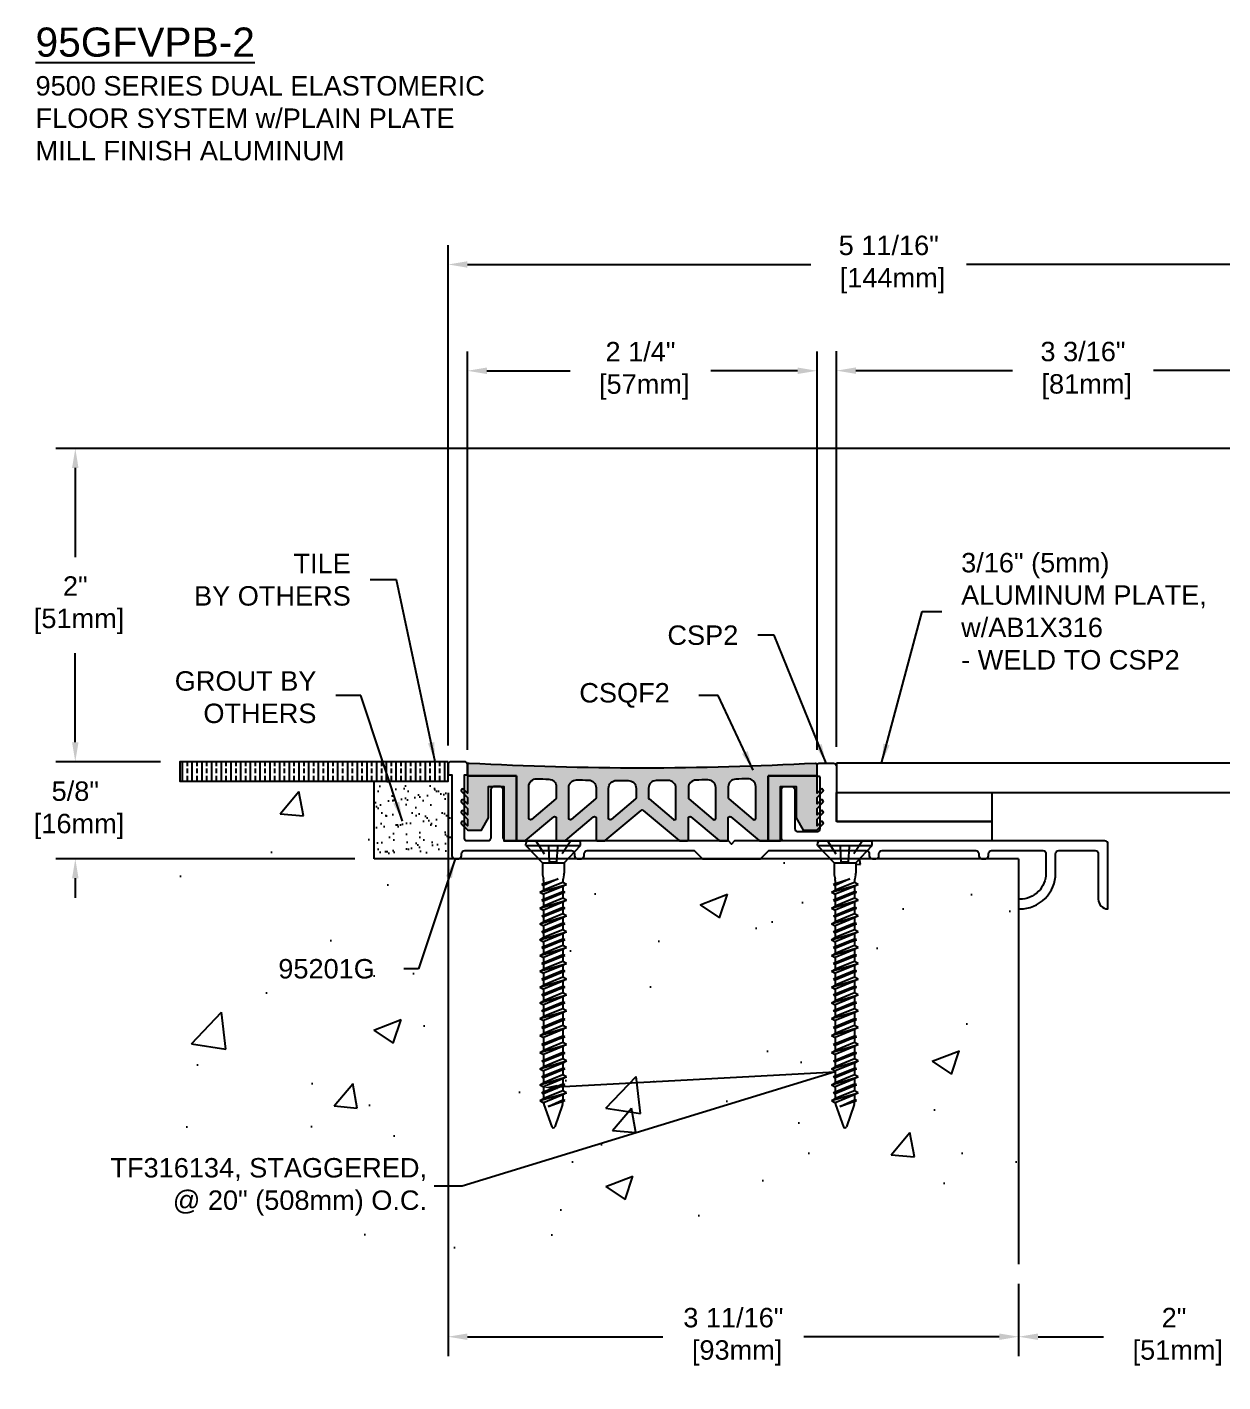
# Model space of a CAD drawing. Header units: inches. Extents: x -0.4 to 34.2, y -2.1 to 6.6.
# Drawn here: x -0.39 to 7.31, y -2.09 to 6.63 of the extents above; entities that cross this region are included whole.
import ezdxf
from ezdxf import colors
from ezdxf.entities.mleader import LeaderData, LeaderLine
from ezdxf.math import Vec2, Vec3

# ---------------------------------------------------------------- set-up
doc = ezdxf.new("R2010")
doc.units = ezdxf.units.IN
doc.header["$MEASUREMENT"] = 0
doc.linetypes.add('DASHED', pattern=[0.75, 0.5, -0.25])
for name, color, linetype in [('anchors', 4, 'Continuous'), ('conditions', 1, 'Continuous'), ('dimensions', 3, 'Continuous'), ('FILLER', 2, 'Continuous'), ('METALS', 7, 'Continuous'), ('text', 2, 'Continuous')]:
    doc.layers.add(name, color=color, linetype=linetype)
doc.styles.add('ARIAL', font='arial.ttf')
doc.dimstyles.new('Arial', dxfattribs={"dimtxt": 0.125, "dimasz": 0.125, "dimexe": 0.125, "dimexo": 0.125, "dimgap": 0.125, "dimtad": 0, "dimtih": 1, "dimtoh": 1, "dimdec": 4, "dimzin": 3, "dimdsep": 46, "dimlunit": 4, "dimtxsty": 'ARIAL', "dimcen": 0.09, "dimadec": 0, "dimazin": 0, "dimtfac": 1, "dimtdec": 4, "dimtofl": 0, "dimtmove": 0, "dimatfit": 3, "dimfxl": 0, "dimfrac": 2, "dimtolj": 1, "dimtzin": 0, "dimarcsym": 0})

# ---------------------------------------------------------------- blocks, each defined once
blk = doc.blocks.new('*D0')
at = {"layer": 'DEFPOINTS', "color": 0}
for p in [(7.9938, 4.4193), (7.9938, 3.9278), (4.8216, 1.8728)]:
    blk.add_point(p, dxfattribs=at)
at = {"layer": 'dimensions', "color": 0, "lineweight": -2}
for p, q in [((4.8216, 1.9978), (4.8216, 4.5443)), ((7.9938, 4.0528), (7.9938, 4.5443)), ((4.9466, 4.4193), (5.9547, 4.4193)), ((7.8688, 4.4193), (6.8607, 4.4193))]:
    blk.add_line(p, q, dxfattribs=at)
at = {"layer": 'dimensions', "color": 0}
for points in [[(4.9466, 4.4402), (4.9466, 4.3985), (4.8216, 4.4193)], [(7.8688, 4.4402), (7.8688, 4.3985), (7.9938, 4.4193)]]:
    blk.add_solid(points, dxfattribs=at)
at = {"layer": 'dimensions', "color": 0, "insert": (6.4077, 4.4193), "char_height": 0.125, "attachment_point": 5, "style": 'ARIAL'}
blk.add_mtext('\\A1;3 3/16"\\P [81mm]', dxfattribs=at)
blk = doc.blocks.new('*D1')
at = {"layer": 'DEFPOINTS', "color": 0}
for p in [(2.3213, 1.8278), (5.9938, -1.3308), (5.9938, -1.7971)]:
    blk.add_point(p, dxfattribs=at)
at = {"layer": 'dimensions', "color": 0, "lineweight": -2}
for p, q in [((2.3213, 1.7028), (2.3213, -1.9221)), ((5.9938, -1.4558), (5.9938, -1.9221)), ((2.4463, -1.7971), (3.7045, -1.7971)), ((5.8688, -1.7971), (4.6106, -1.7971))]:
    blk.add_line(p, q, dxfattribs=at)
at = {"layer": 'dimensions', "color": 0}
for points in [[(2.4463, -1.7762), (2.4463, -1.8179), (2.3213, -1.7971)], [(5.8688, -1.7762), (5.8688, -1.8179), (5.9938, -1.7971)]]:
    blk.add_solid(points, dxfattribs=at)
at = {"layer": 'dimensions', "color": 0, "insert": (4.1576, -1.7971), "char_height": 0.125, "attachment_point": 5, "style": 'ARIAL'}
blk.add_mtext('\\A1;3 11/16"\\P [93mm]', dxfattribs=at)
blk = doc.blocks.new('*D2')
at = {"layer": 'DEFPOINTS', "color": 0}
for p in [(5.9938, -1.3308), (7.9938, -1.3308), (7.9938, -1.7971)]:
    blk.add_point(p, dxfattribs=at)
at = {"layer": 'dimensions', "color": 0, "lineweight": -2}
for p, q in [((5.9938, -1.4558), (5.9938, -1.9221)), ((7.9938, -1.4558), (7.9938, -1.9221)), ((6.1188, -1.7971), (6.5408, -1.7971)), ((7.8688, -1.7971), (7.4468, -1.7971))]:
    blk.add_line(p, q, dxfattribs=at)
at = {"layer": 'dimensions', "color": 0}
for points in [[(6.1188, -1.7762), (6.1188, -1.8179), (5.9938, -1.7971)], [(7.8688, -1.7762), (7.8688, -1.8179), (7.9938, -1.7971)]]:
    blk.add_solid(points, dxfattribs=at)
at = {"layer": 'dimensions', "color": 0, "insert": (6.9938, -1.7971), "char_height": 0.125, "attachment_point": 5, "style": 'ARIAL'}
blk.add_mtext('\\A1;2"\\P [51mm]', dxfattribs=at)
blk = doc.blocks.new('*D9')
at = {"layer": 'DEFPOINTS', "color": 0}
for p in [(-0.0777, 1.9028), (0.5947, 1.9028), (1.8462, 1.2778)]:
    blk.add_point(p, dxfattribs=at)
at = {"layer": 'dimensions', "color": 0, "lineweight": -2}
for p, q in [((-0.0777, 2.0278), (-0.0777, 2.1528)), ((0.4697, 1.9028), (-0.2027, 1.9028)), ((1.7212, 1.2778), (-0.2027, 1.2778)), ((-0.0777, 1.1528), (-0.0777, 1.0278))]:
    blk.add_line(p, q, dxfattribs=at)
at = {"layer": 'dimensions', "color": 0}
for points in [[(-0.0986, 2.0278), (-0.0569, 2.0278), (-0.0777, 1.9028)], [(-0.0986, 1.1528), (-0.0569, 1.1528), (-0.0777, 1.2778)]]:
    blk.add_solid(points, dxfattribs=at)
at = {"layer": 'dimensions', "color": 0, "insert": (-0.0777, 1.5903), "char_height": 0.125, "attachment_point": 5, "style": 'ARIAL'}
blk.add_mtext('\\A1;5/8"\\P [16mm]', dxfattribs=at)
blk = doc.blocks.new('*D11')
at = {"layer": 'DEFPOINTS', "color": 0}
for p in [(7.9938, 3.9178), (-0.0777, 1.9028), (0.5947, 1.9028)]:
    blk.add_point(p, dxfattribs=at)
at = {"layer": 'dimensions', "color": 0, "lineweight": -2}
for p, q in [((7.8688, 3.9178), (-0.2027, 3.9178)), ((-0.0777, 3.7928), (-0.0777, 3.2199)), ((-0.0777, 2.0278), (-0.0777, 2.6008)), ((0.4697, 1.9028), (-0.2027, 1.9028))]:
    blk.add_line(p, q, dxfattribs=at)
at = {"layer": 'dimensions', "color": 0}
for points in [[(-0.0986, 3.7928), (-0.0569, 3.7928), (-0.0777, 3.9178)], [(-0.0986, 2.0278), (-0.0569, 2.0278), (-0.0777, 1.9028)]]:
    blk.add_solid(points, dxfattribs=at)
at = {"layer": 'dimensions', "color": 0, "insert": (-0.0777, 2.9103), "char_height": 0.125, "attachment_point": 5, "style": 'ARIAL'}
blk.add_mtext('\\A1;2"\\P [51mm]', dxfattribs=at)
blk = doc.blocks.new('csp2')
blk.add_lwpolyline([(0, 0.33, -0.414214), (0.02, 0.35), (0.0665, 0.35, -0.414214), (0.0865, 0.33), (0.0865, 0.08, 0.414214), (0.1065, 0.06), (0.23, 0.06, 0.414214), (0.25, 0.08), (0.25, 0.405, 0.414214), (0.24, 0.415, -0.414214), (0.23, 0.425), (0.23, 0.49, -0.414214), (0.24, 0.5), (0.335, 0.5, -0.414214), (0.355, 0.48), (0.355, 0.135, 0.414214), (0.365, 0.125), (1.3552, 0.125), (1.3552, 0), (0.335, 0), (0.02, 0, -0.414214), (0, 0.02)], format="xyb", close=True)
blk = doc.blocks.new('1inchShim')
blk.add_lwpolyline([(46.4521, 33.613), (47.4521, 33.613), (47.4521, 33.4255), (46.4521, 33.4255), (46.4521, 33.613)])
blk = doc.blocks.new('A$C63CB1885')
for p, q in [((-0.1762, 0), (-0.1747, 0.0182)), ((-0.1762, 0), (0.1762, 0)), ((-0.1762, 0), (-0.0698, -0.1125)), ((-0.1634, 0.0285), (0.1634, 0.0285)), ((0.0698, -0.1125), (0.1762, 0)), ((0.1762, 0), (0.1747, 0.0182)), ((-0.0698, -0.1125), (0.0698, -0.1125)), ((-0.0698, -0.1125), (-0.0698, -0.1796)), ((0.0698, -0.1125), (0.0698, -0.1796)), ((-0.0863, -0.3019), (0.0862, -0.2511)), ((-0.0737, -0.2511), (0.0321, -0.2146)), ((-0.0737, -0.2511), (-0.0622, -0.2449)), ((-0.0737, -0.2511), (-0.0622, -0.2573)), ((-0.0687, -0.1892), (-0.0633, -0.2152)), ((-0.0623, -0.2248), (-0.0622, -0.2449)), ((-0.0622, -0.2449), (0.0321, -0.2146)), ((0.0321, -0.2146), (-0.0622, -0.2573)), ((0.0622, -0.2382), (-0.0622, -0.289)), ((-0.0622, -0.2573), (-0.0622, -0.289)), ((0.0622, -0.2248), (0.0622, -0.2382)), ((0.0862, -0.2511), (0.0622, -0.264)), ((0.0862, -0.2511), (0.0622, -0.2382)), ((0.0687, -0.1892), (0.0633, -0.2152)), ((-0.0863, -0.3019), (-0.0622, -0.289)), ((-0.0863, -0.3019), (-0.0622, -0.3148)), ((-0.0737, -0.3527), (0.0737, -0.3019)), ((-0.0737, -0.3527), (-0.0622, -0.3465)), ((0.0622, -0.264), (-0.0622, -0.3148)), ((-0.0622, -0.3465), (0.0622, -0.2957)), ((0.0622, -0.308), (-0.0622, -0.3588)), ((-0.0622, -0.3148), (-0.0622, -0.3465)), ((0.0622, -0.3397), (-0.0622, -0.3905)), ((0.0622, -0.264), (0.0622, -0.2957)), ((0.0737, -0.3019), (0.0622, -0.2957)), ((0.0737, -0.3019), (0.0622, -0.308)), ((0.0622, -0.308), (0.0622, -0.3397)), ((0.0862, -0.3527), (0.0622, -0.3397)), ((-0.0863, -0.4034), (0.0862, -0.3527)), ((-0.0863, -0.4034), (-0.0622, -0.3905)), ((-0.0863, -0.4034), (-0.0622, -0.4164)), ((-0.0737, -0.3527), (-0.0622, -0.3588)), ((-0.0737, -0.4542), (0.0737, -0.4034)), ((-0.0622, -0.3588), (-0.0622, -0.3905)), ((0.0622, -0.3656), (-0.0622, -0.4164)), ((-0.0622, -0.4481), (0.0622, -0.3973)), ((0.0622, -0.4096), (-0.0622, -0.4604)), ((-0.0622, -0.4164), (-0.0622, -0.4481)), ((0.0862, -0.3527), (0.0622, -0.3656)), ((0.0622, -0.3656), (0.0622, -0.3973)), ((0.0737, -0.4034), (0.0622, -0.3973)), ((0.0737, -0.4034), (0.0622, -0.4096)), ((0.0622, -0.4096), (0.0622, -0.4413)), ((-0.0863, -0.505), (0.0862, -0.4542)), ((-0.0863, -0.505), (-0.0622, -0.4921)), ((-0.0863, -0.505), (-0.0622, -0.5179)), ((-0.0737, -0.4542), (-0.0622, -0.4481)), ((-0.0737, -0.4542), (-0.0622, -0.4604)), ((-0.0737, -0.5558), (0.0737, -0.505)), ((0.0622, -0.4413), (-0.0622, -0.4921)), ((-0.0622, -0.4604), (-0.0622, -0.4921)), ((0.0622, -0.4671), (-0.0622, -0.5179)), ((-0.0622, -0.5496), (0.0622, -0.4988)), ((0.0622, -0.5112), (-0.0622, -0.5619)), ((-0.0622, -0.5179), (-0.0622, -0.5496)), ((0.0862, -0.4542), (0.0622, -0.4671)), ((0.0622, -0.4671), (0.0622, -0.4988)), ((0.0737, -0.505), (0.0622, -0.4988)), ((0.0737, -0.505), (0.0622, -0.5112)), ((0.0622, -0.5112), (0.0622, -0.5429)), ((0.0862, -0.4542), (0.0622, -0.4413)), ((-0.0863, -0.6066), (0.0862, -0.5558)), ((-0.0863, -0.6066), (-0.0622, -0.5936)), ((-0.0863, -0.6066), (-0.0622, -0.6195)), ((-0.0737, -0.5558), (-0.0622, -0.5496)), ((-0.0737, -0.5558), (-0.0622, -0.5619)), ((-0.0737, -0.6573), (0.0737, -0.6066)), ((0.0622, -0.5429), (-0.0622, -0.5936)), ((-0.0622, -0.5619), (-0.0622, -0.5936)), ((0.0622, -0.5687), (-0.0622, -0.6195)), ((-0.0622, -0.6512), (0.0622, -0.6004)), ((0.0862, -0.5558), (0.0622, -0.5687)), ((0.0622, -0.5687), (0.0622, -0.6004)), ((0.0737, -0.6066), (0.0622, -0.6004)), ((0.0737, -0.6066), (0.0622, -0.6127)), ((0.0862, -0.5558), (0.0622, -0.5429)), ((-0.0863, -0.7081), (0.0862, -0.6573)), ((-0.0863, -0.7081), (-0.0622, -0.6952)), ((-0.0737, -0.6573), (-0.0622, -0.6512)), ((-0.0737, -0.6573), (-0.0622, -0.6635)), ((0.0622, -0.6127), (-0.0622, -0.6635)), ((-0.0622, -0.6195), (-0.0622, -0.6512)), ((0.0622, -0.6444), (-0.0622, -0.6952)), ((-0.0622, -0.6635), (-0.0622, -0.6952)), ((0.0622, -0.6703), (-0.0622, -0.721)), ((0.0622, -0.6127), (0.0622, -0.6444)), ((0.0862, -0.6573), (0.0622, -0.6703)), ((0.0622, -0.6703), (0.0622, -0.702)), ((0.0862, -0.6573), (0.0622, -0.6444)), ((-0.0863, -0.7081), (-0.0622, -0.721)), ((-0.0863, -0.8097), (0.0862, -0.7589)), ((-0.0737, -0.7589), (0.0737, -0.7081)), ((-0.0737, -0.7589), (-0.0622, -0.7527)), ((-0.0737, -0.7589), (-0.0622, -0.7651)), ((-0.0622, -0.7527), (0.0622, -0.702)), ((0.0622, -0.7143), (-0.0622, -0.7651)), ((-0.0622, -0.721), (-0.0622, -0.7527)), ((0.0622, -0.746), (-0.0622, -0.7968)), ((-0.0622, -0.7651), (-0.0622, -0.7967)), ((0.0622, -0.7718), (-0.0622, -0.8226)), ((0.0737, -0.7081), (0.0622, -0.702)), ((0.0737, -0.7081), (0.0622, -0.7143)), ((0.0622, -0.7143), (0.0622, -0.746)), ((0.0862, -0.7589), (0.0622, -0.7718)), ((0.0622, -0.7718), (0.0622, -0.8035)), ((0.0862, -0.7589), (0.0622, -0.746)), ((-0.0863, -0.8097), (-0.0622, -0.7968)), ((-0.0863, -0.8097), (-0.0622, -0.8226)), ((-0.0863, -0.9112), (0.0862, -0.8605)), ((-0.0737, -0.8605), (0.0737, -0.8097)), ((-0.0737, -0.8605), (-0.0622, -0.8543)), ((-0.0737, -0.8605), (-0.0622, -0.8666)), ((-0.0622, -0.8543), (0.0622, -0.8035)), ((0.0622, -0.8159), (-0.0622, -0.8666)), ((-0.0622, -0.8226), (-0.0622, -0.8543)), ((0.0622, -0.8475), (-0.0622, -0.8983)), ((-0.0622, -0.8666), (-0.0622, -0.8983)), ((0.0737, -0.8097), (0.0622, -0.8035)), ((0.0737, -0.8097), (0.0622, -0.8159)), ((0.0622, -0.8159), (0.0622, -0.8475)), ((0.0862, -0.8605), (0.0622, -0.8734)), ((0.0862, -0.8605), (0.0622, -0.8475)), ((-0.0863, -0.9112), (-0.0622, -0.8983)), ((-0.0863, -0.9112), (-0.0622, -0.9242)), ((-0.0737, -0.962), (0.0737, -0.9112)), ((-0.0737, -0.962), (-0.0622, -0.9559)), ((0.0622, -0.8734), (-0.0622, -0.9242)), ((-0.0622, -0.9559), (0.0622, -0.9051)), ((0.0622, -0.9174), (-0.0622, -0.9682)), ((-0.0622, -0.9242), (-0.0622, -0.9558)), ((0.0622, -0.9491), (-0.0622, -0.9999)), ((0.0622, -0.8734), (0.0622, -0.9051)), ((0.0737, -0.9112), (0.0622, -0.9051)), ((0.0737, -0.9112), (0.0622, -0.9174)), ((0.0622, -0.9174), (0.0622, -0.9491)), ((0.0862, -0.962), (0.0622, -0.9491)), ((-0.0863, -1.0128), (0.0862, -0.962)), ((-0.0863, -1.0128), (-0.0622, -0.9999)), ((-0.0863, -1.0128), (-0.0622, -1.0257)), ((-0.0737, -0.962), (-0.0622, -0.9682)), ((-0.0737, -1.0636), (0.0737, -1.0128)), ((-0.0622, -0.9682), (-0.0622, -0.9999)), ((0.0622, -0.975), (-0.0622, -1.0257)), ((-0.0622, -1.0574), (0.0622, -1.0066)), ((0.0622, -1.019), (-0.0622, -1.0698)), ((-0.0622, -1.0257), (-0.0622, -1.0574)), ((0.0862, -0.962), (0.0622, -0.975)), ((0.0622, -0.975), (0.0622, -1.0066)), ((0.0737, -1.0128), (0.0622, -1.0066)), ((0.0737, -1.0128), (0.0622, -1.019)), ((0.0622, -1.019), (0.0622, -1.0507)), ((-0.0863, -1.1144), (0.0862, -1.0636)), ((-0.0863, -1.1144), (-0.0622, -1.1015)), ((-0.0863, -1.1144), (-0.0622, -1.1273)), ((-0.0737, -1.0636), (-0.0622, -1.0574)), ((-0.0737, -1.0636), (-0.0622, -1.0698)), ((-0.0737, -1.1715), (0.0737, -1.1207)), ((0.0622, -1.0507), (-0.0622, -1.1015)), ((-0.0622, -1.0697), (-0.0622, -1.1014)), ((0.0622, -1.0765), (-0.0622, -1.1273)), ((-0.0622, -1.1653), (0.0622, -1.1145)), ((0.0622, -1.1269), (-0.0622, -1.1776)), ((-0.0622, -1.1273), (-0.0622, -1.1653)), ((0.0862, -1.0636), (0.0622, -1.0765)), ((0.0622, -1.0765), (0.0622, -1.1145)), ((0.0737, -1.1207), (0.0622, -1.1145)), ((0.0737, -1.1207), (0.0622, -1.1269)), ((0.0622, -1.1269), (0.0622, -1.1585)), ((0.0862, -1.0636), (0.0622, -1.0507)), ((-0.0863, -1.2223), (0.0862, -1.1715)), ((-0.0863, -1.2223), (-0.0622, -1.2093)), ((-0.0737, -1.1715), (-0.0622, -1.1653)), ((-0.0737, -1.1715), (-0.0622, -1.1776)), ((0.0622, -1.1585), (-0.0622, -1.2093)), ((-0.0622, -1.1776), (-0.0622, -1.2093)), ((0.0622, -1.1844), (-0.0622, -1.2352)), ((0.0862, -1.1715), (0.0622, -1.1844)), ((0.0622, -1.1844), (0.0622, -1.2247)), ((0.0862, -1.1715), (0.0622, -1.1585)), ((-0.0863, -1.2223), (-0.0622, -1.2352)), ((-0.0863, -1.3324), (0.0862, -1.2816)), ((-0.0737, -1.2816), (0.0737, -1.2308)), ((-0.0737, -1.2816), (-0.0622, -1.2754)), ((-0.0737, -1.2816), (-0.0622, -1.2878)), ((-0.0622, -1.2754), (0.0622, -1.2247)), ((-0.0622, -1.2352), (-0.0622, -1.2754)), ((0.0622, -1.237), (-0.0622, -1.2878)), ((0.0622, -1.2687), (-0.0622, -1.3195)), ((-0.0622, -1.2877), (-0.0622, -1.3194)), ((0.0622, -1.2945), (-0.0622, -1.3453)), ((0.0737, -1.2308), (0.0622, -1.2247)), ((0.0737, -1.2308), (0.0622, -1.237)), ((0.0622, -1.237), (0.0622, -1.2687)), ((0.0862, -1.2816), (0.0622, -1.2945)), ((0.0622, -1.2945), (0.0622, -1.3303)), ((0.0862, -1.2816), (0.0622, -1.2687)), ((-0.0863, -1.3324), (-0.0622, -1.3195)), ((-0.0863, -1.3324), (-0.0622, -1.3453)), ((-0.0863, -1.438), (0.0862, -1.3872)), ((-0.0737, -1.3872), (0.0737, -1.3365)), ((-0.0737, -1.3872), (-0.0622, -1.3811)), ((-0.0737, -1.3872), (-0.0622, -1.3934)), ((-0.0622, -1.3811), (0.0622, -1.3303)), ((0.0622, -1.3426), (-0.0622, -1.3934)), ((-0.0622, -1.3453), (-0.0622, -1.381)), ((0.0622, -1.3743), (-0.0622, -1.4251)), ((-0.0622, -1.3934), (-0.0622, -1.4251)), ((0.0737, -1.3365), (0.0622, -1.3303)), ((0.0737, -1.3365), (0.0622, -1.3426)), ((0.0622, -1.3426), (0.0622, -1.3743)), ((0.0862, -1.3872), (0.0622, -1.4002)), ((0.0862, -1.3872), (0.0622, -1.3743)), ((-0.0863, -1.438), (-0.0622, -1.4251)), ((-0.0863, -1.438), (-0.0622, -1.4509)), ((-0.0737, -1.4895), (0.0737, -1.4387)), ((0.0622, -1.4002), (-0.0622, -1.4509)), ((-0.0622, -1.4833), (0.0622, -1.4326)), ((0.0622, -1.4449), (-0.0622, -1.4957)), ((-0.0622, -1.4509), (-0.0622, -1.4833)), ((0.0622, -1.4766), (-0.0622, -1.5274)), ((0.0622, -1.4002), (0.0622, -1.4326)), ((0.0737, -1.4387), (0.0622, -1.4326)), ((0.0737, -1.4387), (0.0622, -1.4449)), ((0.0622, -1.4449), (0.0622, -1.4766)), ((0.0862, -1.4895), (0.0622, -1.4766)), ((-0.0863, -1.5403), (0.0862, -1.4895)), ((-0.0863, -1.5403), (-0.0622, -1.5274)), ((-0.0863, -1.5403), (-0.0622, -1.5532)), ((-0.0737, -1.4895), (-0.0622, -1.4833)), ((-0.0737, -1.4895), (-0.0622, -1.4957)), ((-0.0737, -1.5918), (0.0737, -1.541)), ((-0.0622, -1.4956), (-0.0621, -1.5273)), ((0.0622, -1.5024), (-0.0622, -1.5532)), ((-0.0622, -1.5856), (0.0622, -1.5348)), ((0.0622, -1.5471), (-0.0622, -1.5979)), ((-0.0621, -1.5532), (-0.0621, -1.5856)), ((0.0862, -1.4895), (0.0622, -1.5024)), ((0.0622, -1.5024), (0.0622, -1.5348)), ((0.0737, -1.541), (0.0622, -1.5348)), ((0.0737, -1.541), (0.0622, -1.5471)), ((0.0622, -1.5471), (0.0622, -1.5788)), ((-0.0863, -1.6425), (0.0862, -1.5918)), ((-0.0863, -1.6425), (-0.0622, -1.6296)), ((-0.0863, -1.6425), (-0.0622, -1.6555)), ((-0.0737, -1.5918), (-0.0622, -1.5856)), ((-0.0737, -1.5918), (-0.0622, -1.5979)), ((0.0622, -1.5788), (-0.0622, -1.6296)), ((0.0622, -1.6047), (-0.0622, -1.6555)), ((-0.0621, -1.5979), (-0.0621, -1.6296)), ((-0.0335, -1.6795), (0.0622, -1.6364)), ((-0.0335, -1.6795), (0.0737, -1.6425)), ((0.0622, -1.6487), (-0.0335, -1.6795)), ((0.0862, -1.5918), (0.0622, -1.6047)), ((0.0622, -1.6047), (0.0622, -1.6522)), ((0.0737, -1.6425), (0.0622, -1.6364)), ((0.0737, -1.6425), (0.0622, -1.6487)), ((0.0862, -1.5918), (0.0622, -1.5788)), ((-0.0596, -1.6676), (-0.0096, -1.8103)), ((0.0596, -1.6676), (0.0096, -1.8103))]:
    blk.add_line(p, q)
at = {"linetype": 'DASHED', "ltscale": 0.025}
for p, q in [((-0.1125, 0.0285), (-0.024, -0.1065)), ((-0.024, -0.1065), (-0.0311, 0.0283)), ((0.024, -0.1065), (0.0311, 0.0285)), ((0.1125, 0.0285), (0.024, -0.1065)), ((-0.024, -0.1065), (0.024, -0.1065))]:
    blk.add_line(p, q, dxfattribs=at)
for centre, radius, start, end in [((-0.1634, 0.0173), 0.0112, 90, 175), ((0.1634, 0.0173), 0.0112, 5, 90), ((-0.0233, -0.1796), 0.0465, 180, 191.9357), ((-0.1088, -0.2248), 0.0465, 0, 11.9357), ((0.1087, -0.2248), 0.0465, 168.0643, 180), ((0.0233, -0.1796), 0.0465, 348.0643, 0), ((-0.0158, -1.6522), 0.0465, 183.94761, 199.30575), ((0.0158, -1.6522), 0.0465, 340.69425, 0), ((0, -1.806), 0.0106, 204.10008, 335.89992)]:
    blk.add_arc(centre, radius, start, end)
blk = doc.blocks.new('TF316134')
blk.add_blockref('A$C63CB1885', (0, -0.0285))
blk = doc.blocks.new('95201g')
blk.add_lwpolyline([(-1.7723, -0.0148), (-1.7723, -0.0018, -0.414214), (-1.7523, 0.0182), (-1.0651, 0.0182, -0.414214), (-1.0451, -0.0018), (-1.0451, -0.0148, 0.414214), (-1.0251, -0.0348), (-1.0031, -0.0348, 0.414214), (-0.9831, -0.0148), (-0.9831, -0.0018, -0.414214), (-0.9631, 0.0182), (-0.2748, 0.0182), (-0.2218, -0.0348), (0.1522, -0.0348), (0.2052, 0.0182), (0.8319, 0.0182, -0.414214), (0.8519, -0.0018), (0.8519, -0.0148, 0.414214), (0.8719, -0.0348), (0.8939, -0.0348, 0.414214), (0.9139, -0.0148), (0.9139, -0.0018, -0.414214), (0.9339, 0.0182), (1.5367, 0.0182, -0.414214), (1.5567, -0.0018), (1.5567, -0.0148, 0.414214), (1.5767, -0.0348), (1.5987, -0.0348, 0.414214), (1.6187, -0.0148), (1.6187, -0.0018, -0.414214), (1.6387, 0.0182), (1.9687, 0.0182, -0.414214), (1.9887, -0.0018), (1.9887, -0.1268, -0.414214), (1.8207, -0.2948), (1.8132, -0.2948), (1.8132, -0.3568), (1.8207, -0.3568, 0.414214), (2.0507, -0.1268), (2.0507, -0.0018, -0.414214), (2.0707, 0.0182), (2.3057, 0.0182, -0.414214), (2.3257, -0.0018), (2.3257, -0.2953, 0.414214), (2.3872, -0.3568), (2.3877, -0.3568), (2.3877, 0.0602, 0.414214), (2.3677, 0.0802), (-0.0148, 0.0802), (-0.0348, 0.0602), (-0.0548, 0.0802), (-1.4843, 0.0802, -0.414214), (-1.5043, 0.1002), (-1.5043, 0.4102, 0.414214), (-1.5243, 0.4302), (-1.5643, 0.4302, 0.414214), (-1.5843, 0.4102), (-1.5843, 0.1002, -0.414214), (-1.6043, 0.0802), (-1.7343, 0.0802, -0.414214), (-1.7543, 0.1002), (-1.7543, 0.5052), (-1.7443, 0.5052, 0.414214), (-1.7343, 0.5152), (-1.7343, 0.5702, 0.414214), (-1.7543, 0.5902), (-1.8393, 0.5902, 0.414214), (-1.8593, 0.5702), (-1.8593, 0.5152, 0.414214), (-1.8493, 0.5052), (-1.8343, 0.5052), (-1.8343, -0.0148, 0.414214), (-1.8143, -0.0348), (-1.7923, -0.0348, 0.414214)], format="xyb", close=True)
blk = doc.blocks.new('aluminum plate')
at = {"layer": 'METALS'}
blk.add_lwpolyline([(0, 0.1925), (0, 0.005), (2.9722, 0.005), (2.9722, 0.1925)], close=True, dxfattribs=at)
at = {"style": 'ARIAL', "flags": 3}
blk.add_attdef('3/16"ALUMINUMPLATE', (-0.0013, 0.6237), '', height=0.2734, dxfattribs=at)
blk = doc.blocks.new('*D14')
at = {"layer": 'DEFPOINTS', "color": 0}
for p in [(7.9938, 5.1024), (7.9938, 4.8709), (2.3213, 1.8828)]:
    blk.add_point(p, dxfattribs=at)
at = {"layer": 'dimensions', "color": 0, "lineweight": -2}
for p, q in [((2.3213, 2.0078), (2.3213, 5.2274)), ((7.9938, 4.9959), (7.9938, 5.2274)), ((2.4463, 5.1024), (4.656, 5.1024)), ((7.8688, 5.1024), (5.6591, 5.1024))]:
    blk.add_line(p, q, dxfattribs=at)
at = {"layer": 'dimensions', "color": 0}
for points in [[(2.4463, 5.1232), (2.4463, 5.0815), (2.3213, 5.1024)], [(7.8688, 5.1232), (7.8688, 5.0815), (7.9938, 5.1024)]]:
    blk.add_solid(points, dxfattribs=at)
at = {"layer": 'dimensions', "color": 0, "insert": (5.1576, 5.1024), "char_height": 0.125, "attachment_point": 5, "style": 'ARIAL'}
blk.add_mtext('\\A1;5 11/16"\\P [144mm]', dxfattribs=at)
blk = doc.blocks.new('*D15')
at = {"layer": 'DEFPOINTS', "color": 0}
for p in [(4.6963, 4.4183), (2.4463, 1.8553), (4.6963, 1.8553)]:
    blk.add_point(p, dxfattribs=at)
at = {"layer": 'dimensions', "color": 0, "lineweight": -2}
for p, q in [((2.4463, 1.9803), (2.4463, 4.5433)), ((4.6963, 1.9803), (4.6963, 4.5433)), ((2.5713, 4.4183), (3.1068, 4.4183)), ((4.5713, 4.4183), (4.0128, 4.4183))]:
    blk.add_line(p, q, dxfattribs=at)
at = {"layer": 'dimensions', "color": 0}
for points in [[(2.5713, 4.4392), (2.5713, 4.3975), (2.4463, 4.4183)], [(4.5713, 4.4392), (4.5713, 4.3975), (4.6963, 4.4183)]]:
    blk.add_solid(points, dxfattribs=at)
at = {"layer": 'dimensions', "color": 0, "insert": (3.5598, 4.4183), "char_height": 0.125, "attachment_point": 5, "style": 'ARIAL'}
blk.add_mtext('\\A1;2 1/4"\\P [57mm]', dxfattribs=at)
blk = doc.blocks.new('CSQF2')
h = blk.add_hatch(color=256)
h.paths.add_polyline_path([(4.5589, 1.888, 0.430422), (4.5483, 1.898, -0.027516), (2.3194, 1.898, 0.430422), (2.3089, 1.888), (2.3089, 1.8186), (2.6239, 1.8186), (2.6239, 1.3986), (2.6757, 1.3986, 0.176327), (2.6822, 1.4009), (2.8641, 1.5536, -0.63707), (2.8805, 1.5459), (2.8805, 1.4086, 0.414214), (2.8905, 1.3986), (2.9323, 1.3986, 0.176327), (2.9388, 1.4009), (3.1207, 1.5536, -0.63707), (3.1371, 1.5459), (3.1371, 1.4086, 0.414214), (3.1471, 1.3986), (3.1889, 1.3986, 0.176327), (3.1954, 1.4009), (3.4275, 1.5957, -0.36397), (3.4403, 1.5957), (3.6724, 1.4009, 0.176327), (3.6788, 1.3986), (3.7207, 1.3986, 0.414214), (3.7307, 1.4086), (3.7307, 1.5459, -0.63707), (3.7471, 1.5536), (3.929, 1.4009, 0.176327), (3.9354, 1.3986), (3.9773, 1.3986, 0.414214), (3.9873, 1.4086), (3.9873, 1.5459, -0.63707), (4.0037, 1.5536), (4.1856, 1.4009, 0.176327), (4.192, 1.3986), (4.2439, 1.3986), (4.2439, 1.8186), (4.5589, 1.8186)])
h.paths.add_polyline_path([(3.2675, 1.788, 0.000939), (3.3439, 1.7875, -0.412919), (3.3937, 1.7375), (3.3937, 1.6764, -0.221695), (3.3901, 1.6688), (3.2335, 1.5374, -0.63707), (3.2171, 1.545), (3.2171, 1.738, -0.416611)], flags=16)
h.paths.add_polyline_path([(3.1371, 1.7403), (3.1371, 1.6764, -0.221695), (3.1335, 1.6688), (2.9769, 1.5374, -0.63707), (2.9605, 1.545), (2.9605, 1.7417, -0.420307), (3.0115, 1.7917, 0.000939), (3.0879, 1.7903, -0.409242)], flags=16)
h.paths.add_polyline_path([(3.5239, 1.7875, 0.000939), (3.6003, 1.788, -0.416611), (3.6507, 1.738), (3.6507, 1.545, -0.63707), (3.6343, 1.5374), (3.4777, 1.6688, -0.221695), (3.4741, 1.6764), (3.4741, 1.7375, -0.412919)], flags=16)
h.paths.add_polyline_path([(2.8805, 1.7463), (2.8805, 1.6764, -0.221695), (2.8769, 1.6688), (2.7203, 1.5374, -0.63707), (2.7039, 1.545), (2.7039, 1.7487, -0.424014), (2.7555, 1.7987, 0.000939), (2.832, 1.7963, -0.405574)], flags=16)
h.paths.add_polyline_path([(3.7798, 1.7903, 0.000939), (3.8562, 1.7917, -0.420307), (3.9073, 1.7417), (3.9073, 1.545, -0.63707), (3.8909, 1.5374), (3.7343, 1.6688, -0.221695), (3.7307, 1.6764), (3.7307, 1.7403, -0.409242)], flags=16)
h.paths.add_polyline_path([(4.0358, 1.7963, 0.000939), (4.1122, 1.7987, -0.424014), (4.1639, 1.7487), (4.1639, 1.545, -0.63707), (4.1475, 1.5374), (3.9909, 1.6688, -0.221695), (3.9873, 1.6764), (3.9873, 1.7463, -0.405574)], flags=16)
h.paths.add_polyline_path([(2.6239, 1.8186), (2.3089, 1.8186), (2.3089, 1.7069), (2.2851, 1.7307, 0.414214), (2.271, 1.7307, 0.414214), (2.271, 1.7165), (2.3089, 1.6786), (2.3089, 1.6369), (2.2851, 1.6607, 0.414214), (2.271, 1.6607, 0.414214), (2.271, 1.6465), (2.3089, 1.6086), (2.3089, 1.5669), (2.2851, 1.5907, 0.414214), (2.271, 1.5907, 0.414214), (2.271, 1.5765), (2.3089, 1.5386), (2.3089, 1.4969), (2.2851, 1.5207, 0.414214), (2.271, 1.5207, 0.414214), (2.271, 1.5065), (2.306, 1.4715, 0.198912), (2.313, 1.4686), (2.3989, 1.4686), (2.4439, 1.5465), (2.4439, 1.7486), (2.5439, 1.7486), (2.5439, 1.3986), (2.6239, 1.3986)])
h.paths.add_polyline_path([(4.3239, 1.7486), (4.4239, 1.7486), (4.4239, 1.5465), (4.4689, 1.4686), (4.5547, 1.4686, 0.198912), (4.5618, 1.4715), (4.5968, 1.5065, 0.414214), (4.5968, 1.5207, 0.414214), (4.5827, 1.5207), (4.5589, 1.4969), (4.5589, 1.5386), (4.5968, 1.5765, 0.414214), (4.5968, 1.5907, 0.414214), (4.5827, 1.5907), (4.5589, 1.5669), (4.5589, 1.6086), (4.5968, 1.6465, 0.414214), (4.5968, 1.6607, 0.414214), (4.5827, 1.6607), (4.5589, 1.6369), (4.5589, 1.6786), (4.5968, 1.7165, 0.414214), (4.5968, 1.7307, 0.414214), (4.5827, 1.7307), (4.5589, 1.7069), (4.5589, 1.8186), (4.2439, 1.8186), (4.2439, 1.3986), (4.3239, 1.3986)])
for p, q in [((2.3089, 1.8186), (2.6239, 1.8186)), ((2.6239, 1.8186), (2.3089, 1.8186)), ((2.6239, 1.8186), (2.6239, 1.3986)), ((2.6239, 1.3986), (2.6239, 1.8186)), ((4.2439, 1.8186), (4.2439, 1.3986)), ((4.5589, 1.8186), (4.2439, 1.8186)), ((4.2439, 1.8186), (4.5589, 1.8186)), ((4.2439, 1.3986), (4.2439, 1.8186))]:
    blk.add_line(p, q)
for points in [[(2.8905, 1.3986), (2.9323, 1.3986, 0.176327), (2.9388, 1.4009), (3.1207, 1.5536, -0.63707), (3.1371, 1.5459), (3.1371, 1.4086, 0.414214), (3.1471, 1.3986), (3.1889, 1.3986, 0.176327), (3.1954, 1.4009), (3.4275, 1.5957, -0.36397), (3.4403, 1.5957), (3.6724, 1.4009, 0.176327), (3.6788, 1.3986), (3.7207, 1.3986, 0.414214), (3.7307, 1.4086), (3.7307, 1.5459, -0.63707), (3.7471, 1.5536), (3.929, 1.4009, 0.176327), (3.9354, 1.3986), (3.9773, 1.3986, 0.414214), (3.9873, 1.4086), (3.9873, 1.5459, -0.63707), (4.0037, 1.5536), (4.1856, 1.4009, 0.176327), (4.192, 1.3986), (4.2439, 1.3986), (4.3239, 1.3986), (4.3239, 1.7486), (4.4239, 1.7486), (4.4239, 1.5465), (4.4689, 1.4686), (4.5547, 1.4686, 0.198912), (4.5618, 1.4715), (4.5968, 1.5065, 0.414214), (4.5968, 1.5207, 0.414214), (4.5827, 1.5207), (4.5589, 1.4969), (4.5589, 1.5386), (4.5968, 1.5765, 0.414214), (4.5968, 1.5907, 0.414214), (4.5827, 1.5907), (4.5589, 1.5669), (4.5589, 1.6086), (4.5968, 1.6465, 0.414214), (4.5968, 1.6607, 0.414214), (4.5827, 1.6607), (4.5589, 1.6369), (4.5589, 1.6786), (4.5968, 1.7165, 0.414214), (4.5968, 1.7307, 0.414214), (4.5827, 1.7307), (4.5589, 1.7069), (4.5589, 1.8186), (4.5589, 1.888, 0.430422), (4.5483, 1.898, -0.027516), (2.3194, 1.898, 0.430422), (2.3089, 1.888), (2.3089, 1.8186), (2.3089, 1.7069), (2.2851, 1.7307, 0.414214), (2.271, 1.7307, 0.414214), (2.271, 1.7165), (2.3089, 1.6786), (2.3089, 1.6369), (2.2851, 1.6607, 0.414214), (2.271, 1.6607, 0.414214), (2.271, 1.6465), (2.3089, 1.6086), (2.3089, 1.5669), (2.2851, 1.5907, 0.414214), (2.271, 1.5907, 0.414214), (2.271, 1.5765), (2.3089, 1.5386), (2.3089, 1.4969), (2.2851, 1.5207, 0.414214), (2.271, 1.5207, 0.414214), (2.271, 1.5065), (2.306, 1.4715, 0.198912), (2.313, 1.4686), (2.3989, 1.4686), (2.4439, 1.5465), (2.4439, 1.7486), (2.5439, 1.7486), (2.5439, 1.3986), (2.6239, 1.3986), (2.6757, 1.3986, 0.176327), (2.6822, 1.4009), (2.8641, 1.5536, -0.63707), (2.8805, 1.5459), (2.8805, 1.4086, 0.414214)], [(2.8805, 1.6764, -0.221695), (2.8769, 1.6688), (2.7203, 1.5374, -0.63707), (2.7039, 1.545), (2.7039, 1.7487, -0.424014), (2.7555, 1.7987, 0.000939), (2.832, 1.7963, -0.405574), (2.8805, 1.7463)], [(3.1371, 1.7403), (3.1371, 1.6764, -0.221695), (3.1335, 1.6688), (2.9769, 1.5374, -0.63707), (2.9605, 1.545), (2.9605, 1.7417, -0.420307), (3.0115, 1.7917, 0.000939), (3.0879, 1.7903, -0.409242)], [(3.3937, 1.7375), (3.3937, 1.6764, -0.221695), (3.3901, 1.6688), (3.2335, 1.5374, -0.63707), (3.2171, 1.545), (3.2171, 1.738, -0.416611), (3.2675, 1.788, 0.000939), (3.3439, 1.7875, -0.412919)], [(3.4741, 1.7375), (3.4741, 1.6764, 0.221695), (3.4777, 1.6688), (3.6343, 1.5374, 0.63707), (3.6507, 1.545), (3.6507, 1.738, 0.416611), (3.6003, 1.788, -0.000939), (3.5239, 1.7875, 0.412919)], [(3.7798, 1.7903, 0.409242), (3.7307, 1.7403), (3.7307, 1.6764, 0.221695), (3.7343, 1.6688), (3.8909, 1.5374, 0.63707), (3.9073, 1.545), (3.9073, 1.7417, 0.420307), (3.8562, 1.7917, -0.000939)], [(3.9873, 1.7463), (3.9873, 1.6764, 0.221695), (3.9909, 1.6688), (4.1475, 1.5374, 0.63707), (4.1639, 1.545), (4.1639, 1.7487, 0.424014), (4.1122, 1.7987, -0.000939), (4.0358, 1.7963, 0.405574)]]:
    blk.add_lwpolyline(points, format="xyb", close=True)

msp = doc.modelspace()

# ---------------------------------------------------------------- hatches: boundary and pattern name
at = {"layer": 'conditions'}
h = msp.add_hatch(dxfattribs=at)
h.set_pattern_fill('ANSI33', color=256, scale=0.25, angle=45, style=0)
h.set_pattern_definition([(90, (0.488, -0.125), (-0.0625, 1e-17), []), (90, (0.51925, -0.09375), (-0.0625, 1e-17), [0.03125, -0.015625])])
h.paths.add_polyline_path([(0.59467, 1.90285), (0.59467, 1.77785), (2.30631, 1.77785), (2.30631, 1.88285, -0.4142136), (2.32631, 1.90285)])
h = msp.add_hatch(dxfattribs=at)
h.set_pattern_fill('AR-CONC', color=256, scale=0.25, style=0)
h.set_pattern_definition([(50, (-2, -2e-15), (1.79315, -0.15688), [0.1875, -2.0625]), (355, (-2, -2e-15), (-0.34688, 1.8805), [0.15, -1.65]), (100.451, (-1.8506, -0.013), (1.44627, 1.7236), [0.15935, -1.75286]), (46.184, (-2, 0.5), (2.6681, -0.4138), [0.28125, -3.09375]), (96.636, (-1.7777, 0.4655), (2.33666, 2.4353), [0.239, -2.6293]), (351.184, (-2, 0.5), (2.3367, 2.4353), [0.225, -2.475]), (21, (-1.75, 0.375), (1.49227, -1.00655), [0.1875, -2.0625]), (326, (-1.75, 0.375), (0.6083, 1.81288), [0.15, -1.65]), (71.451, (-1.6256, 0.2911), (2.10056, 0.80633), [0.15935, -1.75286]), (37.5, (-2, -2e-15), (0.0304, 0.832235), [0, -1.63, 0, -1.675, 0, -1.65625]), (7.5, (-2, -2e-15), (0.65767, 0.98603), [0, -0.955, 0, -1.5925, 0, -0.63125]), (327.5, (-2.5575, -2e-15), (1.334556, -0.056387), [0, -0.625, 0, -1.95, 0, -2.5875]), (317.5, (-2.8075, -2e-15), (1.45797, 0.25026), [0, -0.8125, 0, -1.295, 0, -1.8375])])
h.paths.add_polyline_path([(5.99381, 1.27785), (4.96981, 1.27785), (4.9452, 1.25185), (4.9452, 1.17989), (4.9387, 1.14916, 0.0521265), (4.9377, 1.13955), (4.9377, 1.12618), (4.9617, 1.11325), (4.9377, 1.10033), (4.9377, 1.06863), (4.94914, 1.06247), (4.9377, 1.05631), (4.9377, 1.02461), (4.9617, 1.01169), (4.9377, 0.99876), (4.9377, 0.96707), (4.94914, 0.96091), (4.9377, 0.95474), (4.9377, 0.92305), (4.9617, 0.91013), (4.9377, 0.8972), (4.9377, 0.86551), (4.94914, 0.85935), (4.9377, 0.85318), (4.9377, 0.82149), (4.9617, 0.80856), (4.9377, 0.79564), (4.9377, 0.76395), (4.94914, 0.75778), (4.9377, 0.75162), (4.9377, 0.71993), (4.9617, 0.707), (4.9377, 0.69408), (4.9377, 0.66238), (4.94914, 0.65622), (4.9377, 0.65006), (4.9377, 0.61836), (4.9617, 0.60544), (4.9377, 0.59251), (4.9377, 0.56082), (4.94914, 0.55466), (4.9377, 0.54849), (4.9377, 0.5168), (4.9617, 0.50388), (4.9377, 0.49095), (4.9377, 0.45926), (4.94914, 0.4531), (4.9377, 0.44693), (4.9377, 0.41524), (4.9617, 0.40231), (4.9377, 0.38939), (4.9377, 0.3577), (4.94914, 0.35153), (4.9377, 0.34537), (4.9377, 0.31368), (4.9617, 0.30075), (4.9377, 0.28783), (4.9377, 0.24982), (4.94914, 0.24365), (4.9377, 0.23749), (4.9377, 0.2058), (4.9617, 0.19287), (4.9377, 0.17995), (4.9377, 0.13969), (4.94914, 0.13352), (4.9377, 0.12736), (4.9377, 0.09567), (4.9617, 0.08274), (4.9377, 0.06982), (4.9377, 0.03406), (4.94914, 0.02789), (4.9377, 0.02173), (4.9377, -0.00996), (4.9617, -0.02289), (4.9377, -0.03581), (4.9377, -0.06821), (4.94914, -0.07437), (4.9377, -0.08053), (4.9377, -0.11223), (4.9617, -0.12515), (4.9377, -0.13808), (4.9377, -0.17047), (4.94914, -0.17663), (4.9377, -0.18279), (4.9377, -0.21449), (4.9617, -0.22741), (4.9377, -0.24034), (4.9377, -0.26396), (4.95222, -0.25742), (4.96366, -0.26358), (4.95222, -0.26975), (4.9377, -0.27441), (4.9377, -0.29578), (4.88567, -0.4443, -0.7741233), (4.86522, -0.4443), (4.8132, -0.29578), (4.8132, -0.29112), (4.7892, -0.27819), (4.8132, -0.26527), (4.8132, -0.23358), (4.80175, -0.22741), (4.8132, -0.22125), (4.8132, -0.18886), (4.7892, -0.17593), (4.8132, -0.16301), (4.8132, -0.13131), (4.80175, -0.12515), (4.8132, -0.11899), (4.8132, -0.0866), (4.7892, -0.07367), (4.8132, -0.06075), (4.8132, -0.02905), (4.80175, -0.02289), (4.8132, -0.01673), (4.8132, 0.01904), (4.7892, 0.03196), (4.8132, 0.04489), (4.8132, 0.07658), (4.80175, 0.08274), (4.8132, 0.08891), (4.8132, 0.12917), (4.7892, 0.14209), (4.8132, 0.15501), (4.8132, 0.18671), (4.80175, 0.19287), (4.8132, 0.19903), (4.8132, 0.21118), (4.8132, 0.23705), (4.7892, 0.24997), (4.8132, 0.2629), (4.8132, 0.29459), (4.80175, 0.30075), (4.8132, 0.30691), (4.8132, 0.33861), (4.7892, 0.35153), (4.8132, 0.36446), (4.8132, 0.39615), (4.80175, 0.40231), (4.8132, 0.40848), (4.8132, 0.44017), (4.7892, 0.4531), (4.8132, 0.46602), (4.8132, 0.49771), (4.80175, 0.50388), (4.8132, 0.51004), (4.8132, 0.54173), (4.7892, 0.55466), (4.8132, 0.56758), (4.8132, 0.59928), (4.80175, 0.60544), (4.8132, 0.6116), (4.8132, 0.6433), (4.7892, 0.65622), (4.8132, 0.66915), (4.8132, 0.70084), (4.80175, 0.707), (4.8132, 0.71316), (4.8132, 0.74486), (4.7892, 0.75778), (4.8132, 0.77071), (4.8132, 0.8024), (4.80175, 0.80856), (4.8132, 0.81473), (4.8132, 0.84642), (4.7892, 0.85935), (4.8132, 0.87227), (4.8132, 0.90396), (4.80175, 0.91013), (4.8132, 0.91629), (4.8132, 0.94798), (4.7892, 0.96091), (4.8132, 0.97383), (4.8132, 1.00553), (4.80175, 1.01169), (4.8132, 1.01785), (4.8132, 1.04955), (4.7892, 1.06247), (4.8132, 1.0754), (4.8132, 1.10709), (4.80175, 1.11325), (4.8132, 1.11941), (4.8132, 1.13955, 0.0521265), (4.81219, 1.14916), (4.8057, 1.17989), (4.8057, 1.25185), (4.78109, 1.27785), (3.09272, 1.27785), (3.06811, 1.25185), (3.06811, 1.17989), (3.06161, 1.14916, 0.0521265), (3.06061, 1.13955), (3.06061, 1.12618), (3.08461, 1.11325), (3.06061, 1.10033), (3.06061, 1.06863), (3.07205, 1.06247), (3.06061, 1.05631), (3.06061, 1.02461), (3.08461, 1.01169), (3.06061, 0.99876), (3.06061, 0.96707), (3.07205, 0.96091), (3.06061, 0.95474), (3.06061, 0.92305), (3.08461, 0.91013), (3.06061, 0.8972), (3.06061, 0.86551), (3.07205, 0.85935), (3.06061, 0.85318), (3.06061, 0.82149), (3.08461, 0.80856), (3.06061, 0.79564), (3.06061, 0.76395), (3.07205, 0.75778), (3.06061, 0.75162), (3.06061, 0.71993), (3.08461, 0.707), (3.06061, 0.69408), (3.06061, 0.66238), (3.07205, 0.65622), (3.06061, 0.65006), (3.06061, 0.61836), (3.08461, 0.60544), (3.06061, 0.59251), (3.06061, 0.56082), (3.07205, 0.55466), (3.06061, 0.54849), (3.06061, 0.5168), (3.08461, 0.50388), (3.06061, 0.49095), (3.06061, 0.45926), (3.07205, 0.4531), (3.06061, 0.44693), (3.06061, 0.41524), (3.08461, 0.40231), (3.06061, 0.38939), (3.06061, 0.3577), (3.07205, 0.35153), (3.06061, 0.34537), (3.06061, 0.31368), (3.08461, 0.30075), (3.06061, 0.28783), (3.06061, 0.24982), (3.07205, 0.24365), (3.06061, 0.23749), (3.06061, 0.2058), (3.08461, 0.19287), (3.06061, 0.17995), (3.06061, 0.13969), (3.07205, 0.13352), (3.06061, 0.12736), (3.06061, 0.09567), (3.08461, 0.08274), (3.06061, 0.06982), (3.06061, 0.03406), (3.07205, 0.02789), (3.06061, 0.02173), (3.06061, -0.00996), (3.08461, -0.02289), (3.06061, -0.03581), (3.06061, -0.06821), (3.07205, -0.07437), (3.06061, -0.08053), (3.06061, -0.11223), (3.08461, -0.12515), (3.06061, -0.13808), (3.06061, -0.17047), (3.07205, -0.17663), (3.06061, -0.18279), (3.06061, -0.21449), (3.08461, -0.22741), (3.06061, -0.24034), (3.06061, -0.26396), (3.07513, -0.25742), (3.08657, -0.26358), (3.07513, -0.26975), (3.06061, -0.27441), (3.06061, -0.29578), (3.00858, -0.4443, -0.7741233), (2.98814, -0.4443), (2.93611, -0.29578), (2.93611, -0.29112), (2.91211, -0.27819), (2.93611, -0.26527), (2.93611, -0.23358), (2.92466, -0.22741), (2.93611, -0.22125), (2.93611, -0.18886), (2.91211, -0.17593), (2.93611, -0.16301), (2.93611, -0.13131), (2.92466, -0.12515), (2.93611, -0.11899), (2.93611, -0.0866), (2.91211, -0.07367), (2.93611, -0.06075), (2.93611, -0.02905), (2.92466, -0.02289), (2.93611, -0.01673), (2.93611, 0.01904), (2.91211, 0.03196), (2.93611, 0.04489), (2.93611, 0.07658), (2.92466, 0.08274), (2.93611, 0.08891), (2.93611, 0.12917), (2.91211, 0.14209), (2.93611, 0.15501), (2.93611, 0.18671), (2.92466, 0.19287), (2.93611, 0.19903), (2.93611, 0.21118), (2.93611, 0.23705), (2.91211, 0.24997), (2.93611, 0.2629), (2.93611, 0.29459), (2.92466, 0.30075), (2.93611, 0.30691), (2.93611, 0.33861), (2.91211, 0.35153), (2.93611, 0.36446), (2.93611, 0.39615), (2.92466, 0.40231), (2.93611, 0.40848), (2.93611, 0.44017), (2.91211, 0.4531), (2.93611, 0.46602), (2.93611, 0.49771), (2.92466, 0.50388), (2.93611, 0.51004), (2.93611, 0.54173), (2.91211, 0.55466), (2.93611, 0.56758), (2.93611, 0.59928), (2.92466, 0.60544), (2.93611, 0.6116), (2.93611, 0.6433), (2.91211, 0.65622), (2.93611, 0.66915), (2.93611, 0.70084), (2.92466, 0.707), (2.93611, 0.71316), (2.93611, 0.74486), (2.91211, 0.75778), (2.93611, 0.77071), (2.93611, 0.8024), (2.92466, 0.80856), (2.93611, 0.81473), (2.93611, 0.84642), (2.91211, 0.85935), (2.93611, 0.87227), (2.93611, 0.90396), (2.92466, 0.91013), (2.93611, 0.91629), (2.93611, 0.94798), (2.91211, 0.96091), (2.93611, 0.97383), (2.93611, 1.00553), (2.92466, 1.01169), (2.93611, 1.01785), (2.93611, 1.04955), (2.91211, 1.06247), (2.93611, 1.0754), (2.93611, 1.10709), (2.92466, 1.11325), (2.93611, 1.11941), (2.93611, 1.13955, 0.0521265), (2.9351, 1.14916), (2.92861, 1.17989), (2.92861, 1.25185), (2.904, 1.27785), (1.84621, 1.27785), (1.84621, 1.77785), (0.59467, 1.77785), (0.59467, -1.33077), (5.99381, -1.33077)])
h.paths.add_polyline_path([(2.98872, -0.44596, 0.6481666), (3.008, -0.44596), (3.00858, -0.4443, -0.7741233), (2.98814, -0.4443)], flags=17)
h.paths.add_polyline_path([(0.38375, 0.43151), (2.46466, 0.43151), (2.46466, -0.00551), (0.38375, -0.00551)], flags=9)
h = msp.add_hatch(dxfattribs=at)
h.set_pattern_fill('AR-SAND', color=256, scale=0.0625, style=0)
h.set_pattern_definition([(37.5, (-2, -2e-15), (-0.003937, 0.1204265), [0, -0.095, 0, -0.10625, 0, -0.1015625]), (7.5, (-2, -2e-15), (0.110611, 0.176384), [0, -0.05125, 0, -0.085625, 0, -0.0328125]), (327.5, (-2.07687, -2e-15), (0.1946339, 0.0003537), [0, -0.03125, 0, -0.1125, 0, -0.146875]), (317.5, (-2.07687, -2e-15), (0.187883, 0.054855), [0, -0.015625, 0, -0.07375, 0, -0.084375])])
h.paths.add_polyline_path([(2.34631, 1.81785), (2.33131, 1.81785, -0.4142136), (2.32131, 1.82785), (2.32131, 1.77785), (1.84621, 1.77785), (1.84621, 1.27785), (2.36631, 1.27785, -0.4142136), (2.34631, 1.29785)])

# ---------------------------------------------------------------- linework, layer by layer
for p, q in [((1.84621, 1.27785), (1.84621, 1.77785)), ((5.99381, 1.27785), (1.84621, 1.27785)), ((5.99381, 1.27785), (5.99381, -1.33077))]:
    msp.add_line(p, q, dxfattribs=at)
msp.add_lwpolyline([(2.32131, 1.90285), (0.59467, 1.90285), (0.59467, 1.77785), (2.32131, 1.77785)], close=True, dxfattribs=at)

# ---------------------------------------------------------------- block references
at = {"layer": 'anchors'}
for p in [(2.99836, 1.39285), (4.87545, 1.39285)]:
    msp.add_blockref('TF316134', p, dxfattribs=at)
at = {"layer": 'FILLER'}
msp.add_blockref('CSQF2', (0.13743, -0.00575), dxfattribs=at)
at = {"layer": 'METALS'}
for name, p in [('95201g', (4.18066, 1.31265)), ('csp2', (4.46658, 1.39285)), ('aluminum plate', (4.82158, 1.70035)), ('1inchShim', (-41.63056, -31.90769))]:
    msp.add_blockref(name, p, dxfattribs=at)

# ---------------------------------------------------------------- texts
at = {"layer": 'text', "insert": (-0.33352, 6.627), "char_height": 0.1875, "width": 7.03125, "attachment_point": 1, "style": 'ARIAL'}
msp.add_mtext('{\\L95GFVPB-2\\P\\H0.6667x;\\l9500 SERIES DUAL ELASTOMERIC\\PFLOOR SYSTEM w/PLAIN PLATE\\PMILL FINISH ALUMINUM}', dxfattribs=at)
at = {"layer": 'text', "char_height": 0.125, "style": 'ARIAL'}
for s, insert, attachment_point in [('TILE\\PBY OTHERS', (1.69547, 3.07319), 6), ('3/16" (5mm)\\PALUMINUM PLATE,\\Pw/AB1X316\\P- WELD TO CSP2', (5.62362, 2.87021), 4), ('CSP2', (4.18934, 2.71626), 6), ('GROUT BY\\POTHERS', (1.47426, 2.31736), 6), ('CSQF2', (3.74834, 2.32934), 6), ('95201G', (1.85027, 0.56974), 6)]:
    msp.add_mtext(s, dxfattribs=dict(at, insert=insert, attachment_point=attachment_point))

# ---------------------------------------------------------------- dimensions: what is measured, and where the dimension line sits
at = {"layer": 'dimensions'}
for base, p1, p2, override, picture, middle in [((7.99381, 5.10237), (2.32131, 1.88285), (7.99381, 4.87087), {"dimdec": 4, "dimpost": '\\X'}, '*D14', (5.15756, 5.10237)), ((4.69631, 4.41833), (2.44631, 1.85535), (4.69631, 1.85535), {"dimpost": '\\X'}, '*D15', (3.55981, 4.41833)), ((7.99381, 4.41932), (4.82158, 1.87285), (7.99381, 3.92785), {"dimpost": '\\X'}, '*D0', (6.4077, 4.41932)), ((7.99381, -1.79706), (5.99381, -1.33077), (7.99381, -1.33077), {"dimpost": '\\X'}, '*D2', (6.99381, -1.79706))]:
    dim = msp.add_linear_dim(base=base, p1=p1, p2=p2, dimstyle='Arial', override=override, dxfattribs=at)
    dim.commit()
    dim.dimension.update_dxf_attribs({"geometry": picture, "text_midpoint": middle, "dimtype": 160})
for base, p1, p2, angle, picture, middle in [((-0.07774, 1.90285), (7.99381, 3.91785), (0.59467, 1.90285), 90, '*D11', (-0.07774, 2.91035)), ((-0.07774, 1.90285), (1.84621, 1.27785), (0.59467, 1.90285), 90, '*D9', (-0.07774, 1.59035)), ((5.99381, -1.79706), (2.32131, 1.82785), (5.99381, -1.33077), 180, '*D1', (4.15756, -1.79706))]:
    dim = msp.add_linear_dim(base=base, p1=p1, p2=p2, angle=angle, dimstyle='Arial', override={"dimpost": '\\X'}, dxfattribs=at)
    dim.commit()
    dim.dimension.update_dxf_attribs({"geometry": picture, "text_midpoint": middle, "dimtype": 160})

# ---------------------------------------------------------------- leaders
at = {"layer": 'text', "annotation_type": 0, "has_hookline": 1}
for points, hookline_direction, text_width in [([(2.238, 1.90285), (1.99, 3.07319), (1.82047, 3.07319)], 1, 0.98721), ([(5.11141, 1.89285), (5.37362, 2.87021), (5.49862, 2.87021)], 0, 1.56608), ([(4.75408, 1.89285), (4.42046, 2.71626), (4.31434, 2.71626)], 1, 0.43827), ([(2.02744, 1.52109), (1.76004, 2.32834), (1.59926, 2.32834)], 1, 0.90135)]:
    msp.add_leader(points, dimstyle='Arial', dxfattribs=dict(at, hookline_direction=hookline_direction, text_width=text_width))
at = {"layer": 'text'}
msp.add_leader([(4.28437, 1.849), (4.0602, 2.32934), (3.93584, 2.32934)], dimstyle='Arial', dxfattribs=at)
msp.add_leader([(2.36631, 1.27785), (2.13152, 0.56974), (2.03777, 0.56974)], dimstyle='Arial', override={"dimgap": 0.1875, "dimtad": 0}, dxfattribs=at)

# ---------------------------------------------------------------- next in the draw order: leaders
ml = msp.add_multileader_mtext('Standard', dxfattribs=at)
ml.set_content('{\\fArial|b0|i0|c0|p34;\\H1.3889x;TF316134, STAGGERED,\\P@ 20" (508mm) \\H0.99999x;O.C.}', color=256)
ml.set_leader_properties()
ml.build(insert=Vec2(0, 0))
ml.multileader.update_dxf_attribs({"text_right_attachment_type": 2, "dogleg_length": 0.36, "arrow_head_size": 0.09})
ctx = ml.context
ctx.base_point, ctx.char_height, ctx.arrow_head_size, ctx.landing_gap_size, ctx.plane_origin = Vec3(0.12288, -0.71089), 0.09, 0.09, 0.045, Vec3(3.62528, -0.19941)
ctx.right_attachment, ctx.text_align_type = 2, 2
notes = []
notes.append((ctx, [(0, (1, 1, 0), (2.41131, -0.82895), (-1, 0), 0.18, [(1, [(2.93621, -0.19498), (4.81329, -0.09272)], 0, [])])]))
ctx.mtext.insert, ctx.mtext.alignment, ctx.mtext.flow_direction = Vec3(2.18631, -0.64752), 3, 5
ctx.mtext.has_bg_fill, ctx.mtext.bg_color, ctx.mtext.bg_scale_factor, ctx.mtext.bg_transparency, ctx.mtext.use_window_bg_color = 1, -1023410167, 1.5, 12326460, 1
for ctx, leaders in notes:
    for number, flags, end, landing, length, lines in leaders:
        leader = LeaderData()
        leader.index, (leader.has_last_leader_line, leader.has_dogleg_vector, leader.attachment_direction) = number, flags
        leader.last_leader_point, leader.dogleg_vector, leader.dogleg_length = Vec3(end), Vec3(landing), length
        for number, points, colour, breaks in lines:
            line = LeaderLine()
            line.index, line.vertices, line.color, line.breaks = number, Vec3.list(points), colors.encode_raw_color(colour), breaks
            leader.lines.append(line)
        ctx.leaders.append(leader)

doc.saveas('drawing.dxf')
